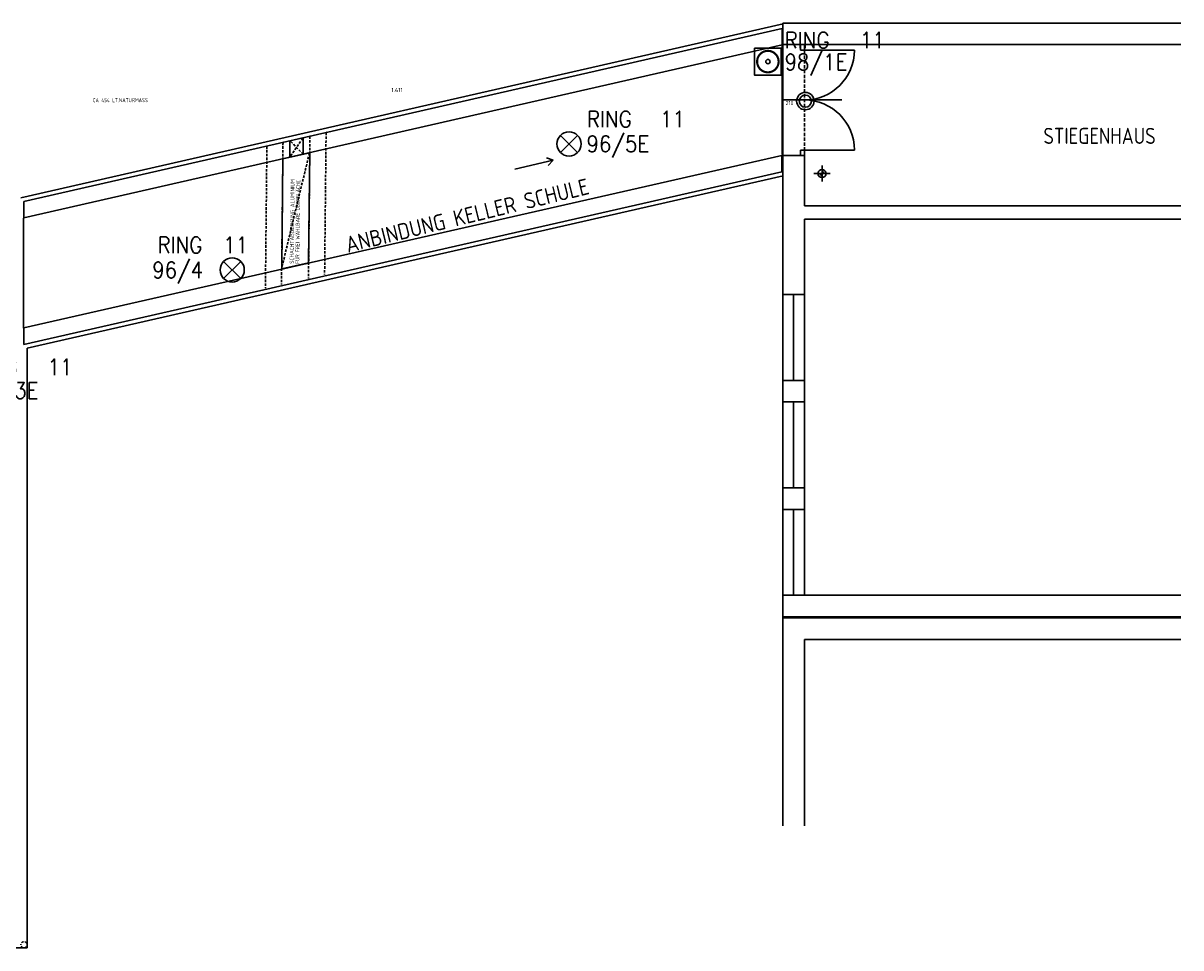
# Model space of a CAD drawing. Extents: x -386 to 10077, y -116 to 3208.
# Drawn here: x 7922 to 10077, y 1487 to 3208 of the extents above; entities that cross this region are included whole.
import ezdxf
from ezdxf.enums import TextEntityAlignment as Align

# ---------------------------------------------------------------- set-up
doc = ezdxf.new("R2010")
doc.units = 0
doc.header["$LTSCALE"] = 60
doc.linetypes.add('Y1$0$ACHSE', pattern=[0.115, 0, -0.04, 0.075, 0])
doc.linetypes.add('Y1$0$STRICH_2_1MM', pattern=[0.15, 0.1, -0.05])
doc.layers.get('0').update_dxf_attribs({"linetype": 'CONTINUOUS'})
doc.layers.add('SECO-BRAND', color=240, linetype='CONTINUOUS')
doc.layers.add('SECO-BRAND_LOOP', color=81, linetype='CONTINUOUS')
doc.styles.add('ROMANS', font='romans.shx', dxfattribs={"width": 0.9})
doc.styles.add('SMALL', font='ISO.SHX', dxfattribs={"height": 12.5})

# ---------------------------------------------------------------- blocks, each defined once
blk = doc.blocks.new('SecoS-torschliesser')
for radius in [0.162, 0.113]:
    blk.add_circle((0, 0), radius)
at = {"style": 'ROMANS', "width": 0.9, "flags": 1}
for tag, p in [('PRODUKT_1', (-0.328, -0.13)), ('PRODUKT_2', (-0.328, -0.58)), ('TECHNIK', (-0.328, -1.033)), ('SECOPOS', (-0.328, -1.495))]:
    blk.add_attdef(tag, text='', height=0.3, dxfattribs=at).set_placement(p, align=Align.RIGHT)
at = {"color": 81, "style": 'ROMANS', "width": 0.9}
for tag, p in [('MELDERNUMMER', (0.195, -0.142)), ('LINE_1', (0.195, -0.59)), ('LINE_2', (0.195, -1.042)), ('ZUSATZTEXT', (0.195, -1.487))]:
    blk.add_attdef(tag, p, '', height=0.3, dxfattribs=at)
at = {"layer": 'SECO-BRAND_LOOP', "color": 7, "style": 'ROMANS', "width": 0.8}
for tag, p, flags in [('RING', (0.195, 0.307), 9), ('RINGNUMMER', (1.159, 0.307), 1)]:
    blk.add_attdef(tag, p, '', height=0.3, dxfattribs=dict(at, flags=flags))
blk = doc.blocks.new('SecoS-dkm')
blk.add_lwpolyline([(-0.25, 0.25), (0.25, 0.25), (0.25, -0.25), (-0.25, -0.25)], close=True)
at = {"const_width": 0.4}
for points in [[(-0.02, 0, -1), (0.02, 0, 0.956007)], [(-0.02, 0, 1), (0.02, 0, -0.956007)]]:
    blk.add_lwpolyline(points, format="xyb", dxfattribs=at)
blk.add_circle((0, 0), 0.04)
at = {"style": 'ROMANS', "width": 0.9, "flags": 1}
for tag, p in [('PRODUKT_1', (-0.344, -0.147)), ('PRODUKT_2', (-0.344, -0.597)), ('TECHNIK', (-0.344, -1.049)), ('SECOPOS', (-0.344, -1.511))]:
    blk.add_attdef(tag, text='', height=0.3, dxfattribs=at).set_placement(p, align=Align.RIGHT)
at = {"color": 81, "style": 'ROMANS', "width": 0.9}
for tag, p in [('MELDERNUMMER', (0.33, -0.131)), ('LINE_1', (0.33, -0.579)), ('LINE_2', (0.33, -1.031)), ('ZUSATZTEXT', (0.33, -1.476))]:
    blk.add_attdef(tag, p, '', height=0.3, dxfattribs=at)
at = {"layer": 'SECO-BRAND_LOOP', "color": 7, "style": 'ROMANS', "width": 0.8, "flags": 8}
blk.add_attdef('RING', (0.33, 0.317), '', height=0.3, dxfattribs=at)
at = {"layer": 'SECO-BRAND_LOOP', "color": 7, "style": 'ROMANS', "width": 0.8}
blk.add_attdef('RINGNUMMER', (1.294, 0.317), '', height=0.3, dxfattribs=at)
blk = doc.blocks.new('SecoS-opt zwdi')
for p, q in [((0.159, 0.159), (-0.159, -0.159)), ((-0.159, 0.159), (0.159, -0.159))]:
    blk.add_line(p, q)
for points in [[(-0.201, 0.32), (-0.001, 0.555), (0.199, 0.32)], [(0.25, 0.25), (-0.25, 0.25), (-0.25, -0.25), (0.25, -0.25)]]:
    blk.add_lwpolyline(points, close=True)
blk.add_circle((0, 0), 0.225)
at = {"style": 'ROMANS', "width": 0.9, "flags": 1}
for tag, p in [('PRODUKT_1', (-0.344, -0.147)), ('PRODUKT_2', (-0.344, -0.597)), ('TECHNIK', (-0.344, -1.049)), ('SECOPOS', (-0.344, -1.511))]:
    blk.add_attdef(tag, text='', height=0.3, dxfattribs=at).set_placement(p, align=Align.RIGHT)
at = {"color": 81, "style": 'ROMANS', "width": 0.9}
for tag, p in [('MELDERNUMMER', (0.33, -0.131)), ('LINE_1', (0.33, -0.579)), ('LINE_2', (0.33, -1.031)), ('ZUSATZTEXT', (0.33, -1.476))]:
    blk.add_attdef(tag, p, '', height=0.3, dxfattribs=at)
at = {"layer": 'SECO-BRAND_LOOP', "color": 7, "style": 'ROMANS', "width": 0.8, "flags": 8}
blk.add_attdef('RING', (0.33, 0.317), '', height=0.3, dxfattribs=at)
at = {"layer": 'SECO-BRAND_LOOP', "color": 7, "style": 'ROMANS', "width": 0.8}
blk.add_attdef('RINGNUMMER', (1.294, 0.317), '', height=0.3, dxfattribs=at)
blk = doc.blocks.new('SecoS-opt')
for p, q in [((0.159, 0.159), (-0.159, -0.159)), ((-0.159, 0.159), (0.159, -0.159))]:
    blk.add_line(p, q)
blk.add_circle((0, 0), 0.225)
at = {"style": 'ROMANS', "width": 0.9, "flags": 1}
for tag, p in [('PRODUKT_1', (-0.344, -0.147)), ('PRODUKT_2', (-0.344, -0.597)), ('TECHNIK', (-0.344, -1.049)), ('SECOPOS', (-0.344, -1.511))]:
    blk.add_attdef(tag, text='', height=0.3, dxfattribs=at).set_placement(p, align=Align.RIGHT)
at = {"color": 81, "style": 'ROMANS', "width": 0.9}
for tag, p in [('MELDERNUMMER', (0.33, -0.131)), ('LINE_1', (0.33, -0.989)), ('LINE_2', (0.33, -1.441)), ('ZUSATZTEXT', (0.33, -1.886))]:
    blk.add_attdef(tag, p, '', height=0.3, dxfattribs=at)
at = {"layer": 'SECO-BRAND_LOOP', "color": 7, "style": 'ROMANS', "width": 0.8, "flags": 8}
blk.add_attdef('RING', (0.33, -0.579), '', height=0.3, dxfattribs=at)
at = {"layer": 'SECO-BRAND_LOOP', "color": 7, "style": 'ROMANS', "width": 0.8}
blk.add_attdef('RINGNUMMER', (1.294, -0.579), '', height=0.3, dxfattribs=at)

msp = doc.modelspace()

# ---------------------------------------------------------------- linework, layer by layer
at = {"color": 252, "linetype": 'Continuous'}
for p, q in [((7918.1, 2883), (9337.2, 3207)), ((9334.9, 3198.4), (7923.5, 2876.2)), ((9334.9, 3198.4), (9334.9, 3167.7)), ((9336.5, 3208), (10077.3, 3208)), ((9336.5, 3168), (9336.5, 3208)), ((9336.5, 3168), (9336.5, 2963.7)), ((9376.5, 3168), (9336.5, 3168)), ((9369.5, 3158), (9369.5, 3168)), ((9376.5, 3168), (10077.3, 3168)), ((9376.5, 3158), (9376.5, 3168)), ((9334.9, 3167.7), (7923.5, 2845.5)), ((9334.9, 3167.7), (9334.9, 2963.3)), ((9376.5, 3158), (9369.5, 3158)), ((9376.5, 3158), (9469.6, 3158)), ((9334.9, 3065), (9446.4, 3065)), ((8418.6, 2989.3), (8418.6, 2958.6)), ((8443.6, 2995), (8443.6, 2964.2)), ((9334.8, 2961.9), (7923.5, 2640.6)), ((8405.6, 2957.8), (8403.5, 2752.1)), ((8405.6, 2955.6), (8455.8, 2966.9)), ((8455.8, 2969.1), (8453.7, 2763.4)), ((8837.7, 2936.1), (8909, 2952.7)), ((8909, 2952.7), (8896.6, 2957.1)), ((8909, 2952.7), (8899.8, 2943.3)), ((9334.8, 2961.9), (9334.8, 2931.2)), ((9336.5, 1713.9), (9336.5, 2963.8)), ((9336.5, 2961.9), (9376.5, 2961.9)), ((9369.5, 2971.9), (9376.5, 2971.9)), ((9369.5, 2961.9), (9369.5, 2971.9)), ((9376.5, 2971.9), (9469.6, 2971.9)), ((9376.5, 2961.9), (9376.5, 2971.9)), ((9376.5, 2868), (9376.5, 2961.9)), ((9334.8, 2931.2), (7923.5, 2610)), ((9409.3, 2913.1), (9409.3, 2943.1)), ((7929.5, 2603.2), (9336.8, 2923.6)), ((9394.3, 2928.1), (9424.3, 2928.1)), ((7923.5, 2876.2), (7923.5, 2845.5)), ((9376.5, 2868), (10077.3, 2868)), ((7923, 2845.2), (7923, 2640.3)), ((9376.5, 2843), (10077.3, 2843)), ((9376.5, 2143), (9376.5, 2843)), ((8453.7, 2761.9), (8403.5, 2750.6)), ((9376.5, 2703), (9336.5, 2703)), ((9356.5, 2703), (9356.5, 2543)), ((7923.5, 2640.6), (7923.5, 2610)), ((7929.5, 2603.2), (7929.5, 1487)), ((9376.5, 2543), (9336.5, 2543)), ((9376.5, 2503), (9336.5, 2503)), ((9356.5, 2503), (9356.5, 2343)), ((9376.5, 2343), (9336.5, 2343)), ((9376.5, 2303), (9336.5, 2303)), ((9356.5, 2303), (9356.5, 2143)), ((9376.5, 2143), (9336.5, 2143)), ((9376.5, 2143), (10077.3, 2143)), ((9336.5, 2103), (10077.3, 2103)), ((9336.5, 2101), (10077.3, 2101)), ((9376.5, 2101), (9376.5, 2103)), ((9376.5, 2061), (10077.3, 2061)), ((9376.5, 1713.9), (9376.5, 2061)), ((7929.5, 1487), (5674.5, 1487))]:
    msp.add_line(p, q, dxfattribs=at)
at = {"color": 252, "linetype": 'Y1$0$STRICH_2_1MM'}
for p, q in [((9336.5, 2963.8), (9336.5, 3168)), ((9376.5, 2961.9), (9376.5, 3168))]:
    msp.add_line(p, q, dxfattribs=at)
at = {"color": 252, "linetype": 'Y1$0$ACHSE'}
for p, q in [((8456.2, 2999.7), (8453.4, 2732.6)), ((8486.2, 3006.5), (8483.4, 2740.1)), ((8376, 2981.6), (8373.2, 2714.6)), ((8406, 2988.4), (8403.2, 2721.3)), ((8418.6, 2958.6), (8443.6, 2995)), ((8418.6, 2989.3), (8443.6, 2964.2)), ((8403.5, 2752.1), (8455.8, 2969.1))]:
    msp.add_line(p, q, dxfattribs=at)
at = {"color": 252, "linetype": 'Continuous'}
for centre, radius, start, end in [((9376.5, 3158), 93.1, 270, 0), ((9376.5, 2971.9), 93.1, 0, 90), ((9409.3, 2928.1), 7.5, 0, 180), ((9409.3, 2928.1), 3.75, 360, 90), ((9409.3, 2928.1), 7.5, 180, 0), ((9409.3, 2928.1), 3.75, 180, 270)]:
    msp.add_arc(centre, radius, start, end, dxfattribs=at)
at = {"color": 252, "linetype": 'Y1$0$ACHSE'}
for start, end in [(0, 180), (180, 0)]:
    msp.add_arc((7923.7, 1492.5), 5.75, start, end, dxfattribs=at)

# ---------------------------------------------------------------- block references
at = {"layer": 'SECO-BRAND'}
ref = msp.add_blockref('SecoS-dkm', (9308.5, 3136.5), dxfattribs=dict(at, xscale=100, yscale=100, zscale=100))
ref.add_attrib('MELDERNUMMER', '98/1E', (9339.7, 3120.7), dxfattribs={"layer": '0', "color": 81, "height": 30, "style": 'ROMANS', "width": 0.9})
ref.add_attrib('RINGNUMMER', '11', (9479.8, 3161.5), dxfattribs={"layer": 'SECO-BRAND_LOOP', "color": 7, "height": 30, "style": 'ROMANS', "width": 0.9})
ref.add_attrib('RING', 'RING', (9340, 3161.5), dxfattribs={"layer": 'SECO-BRAND_LOOP', "color": 7, "height": 30, "style": 'ROMANS', "width": 0.9, "flags": 8})
at = {"layer": 'SECO-BRAND', "xscale": 100, "yscale": 100, "zscale": 100}
msp.add_blockref('SecoS-torschliesser', (9378.3, 3062.9), dxfattribs=at)
at = {"layer": 'SECO-BRAND'}
ref = msp.add_blockref('SecoS-opt', (8938.4, 2983.2, 280), dxfattribs=dict(at, xscale=100, yscale=100, zscale=100))
ref.add_attrib('MELDERNUMMER', '96/5E', (8970.9, 2968.2, -27720), dxfattribs={"layer": '0', "color": 81, "height": 30, "style": 'ROMANS', "width": 0.9})
ref.add_attrib('RINGNUMMER', '11', (9108, 3014.5, -27720), dxfattribs={"layer": 'SECO-BRAND_LOOP', "color": 7, "height": 30, "style": 'ROMANS', "width": 0.9})
ref.add_attrib('RING', 'RING', (8972, 3014.5, -27720), dxfattribs={"layer": 'SECO-BRAND_LOOP', "color": 7, "height": 30, "style": 'ROMANS', "width": 0.9, "flags": 8})
ref = msp.add_blockref('SecoS-opt', (8311.4, 2748.7, 280), dxfattribs=dict(at, xscale=100, yscale=100, zscale=100))
ref.add_attrib('MELDERNUMMER', '96/4', (8162.5, 2733.6, -27720), dxfattribs={"layer": '0', "color": 81, "height": 30, "style": 'ROMANS', "width": 0.9})
ref.add_attrib('RINGNUMMER', '11', (8294.6, 2780, -27720), dxfattribs={"layer": 'SECO-BRAND_LOOP', "color": 7, "height": 30, "style": 'ROMANS', "width": 0.9})
ref.add_attrib('RING', 'RING', (8172.5, 2780, -27720), dxfattribs={"layer": 'SECO-BRAND_LOOP', "color": 7, "height": 30, "style": 'ROMANS', "width": 0.9, "flags": 8})
ref = msp.add_blockref('SecoS-opt zwdi', (7789.9, 2525.1, 280), dxfattribs=dict(at, xscale=100, yscale=100, zscale=100))
ref.add_attrib('MELDERNUMMER', '97/3E', (7833.9, 2509, -27720), dxfattribs={"layer": '0', "color": 81, "height": 30, "style": 'ROMANS', "width": 0.9})
ref.add_attrib('RINGNUMMER', '11', (7967.7, 2552.9, -27720), dxfattribs={"layer": 'SECO-BRAND_LOOP', "color": 7, "height": 30, "style": 'ROMANS', "width": 0.9})
ref.add_attrib('RING', 'RING', (7828.3, 2552.9, -27720), dxfattribs={"layer": 'SECO-BRAND_LOOP', "color": 7, "height": 30, "style": 'ROMANS', "width": 0.9, "flags": 8})

# ---------------------------------------------------------------- texts
at = {"color": 252, "style": 'SMALL'}
msp.add_text('1.411', height=7.5, dxfattribs=at).set_placement((8607.6, 3079.9))
at = {"color": 252, "style": 'SMALL', "width": 0.844675}
msp.add_text('CA 454 LT.NATURMASS', height=7.5, dxfattribs=at).set_placement((8051.9, 3060.9))
at = {"color": 252, "style": 'SMALL'}
for s, height, width, p in [('210', 7.5, 0.925715, (9341.6, 3063.1)), ('STIEGENHAUS', 30, 0.916071, (9821.5, 3013.2))]:
    msp.add_text(s, height=height, dxfattribs=dict(at, width=width)).set_placement(p, align=Align.TOP_LEFT)
for s, height, rotation, width, p in [('ANBINDUNG KELLER SCHULE', 30, 13.6937, 0.974026, (8519.5, 2809.5)), ('SCHACHTABDECKUNG ALUMINIUM', 7.5, 89.3973, 0.920301, (8418.4, 2760.3)), ('FÜR FREI WÄHLBARE OBERFLÄCHE', 7.5, 89.3973, 0.862245, (8428.9, 2760.2))]:
    msp.add_text(s, height=height, rotation=rotation, dxfattribs=dict(at, width=width)).set_placement(p, align=Align.TOP_LEFT)

doc.saveas('drawing.dxf')
